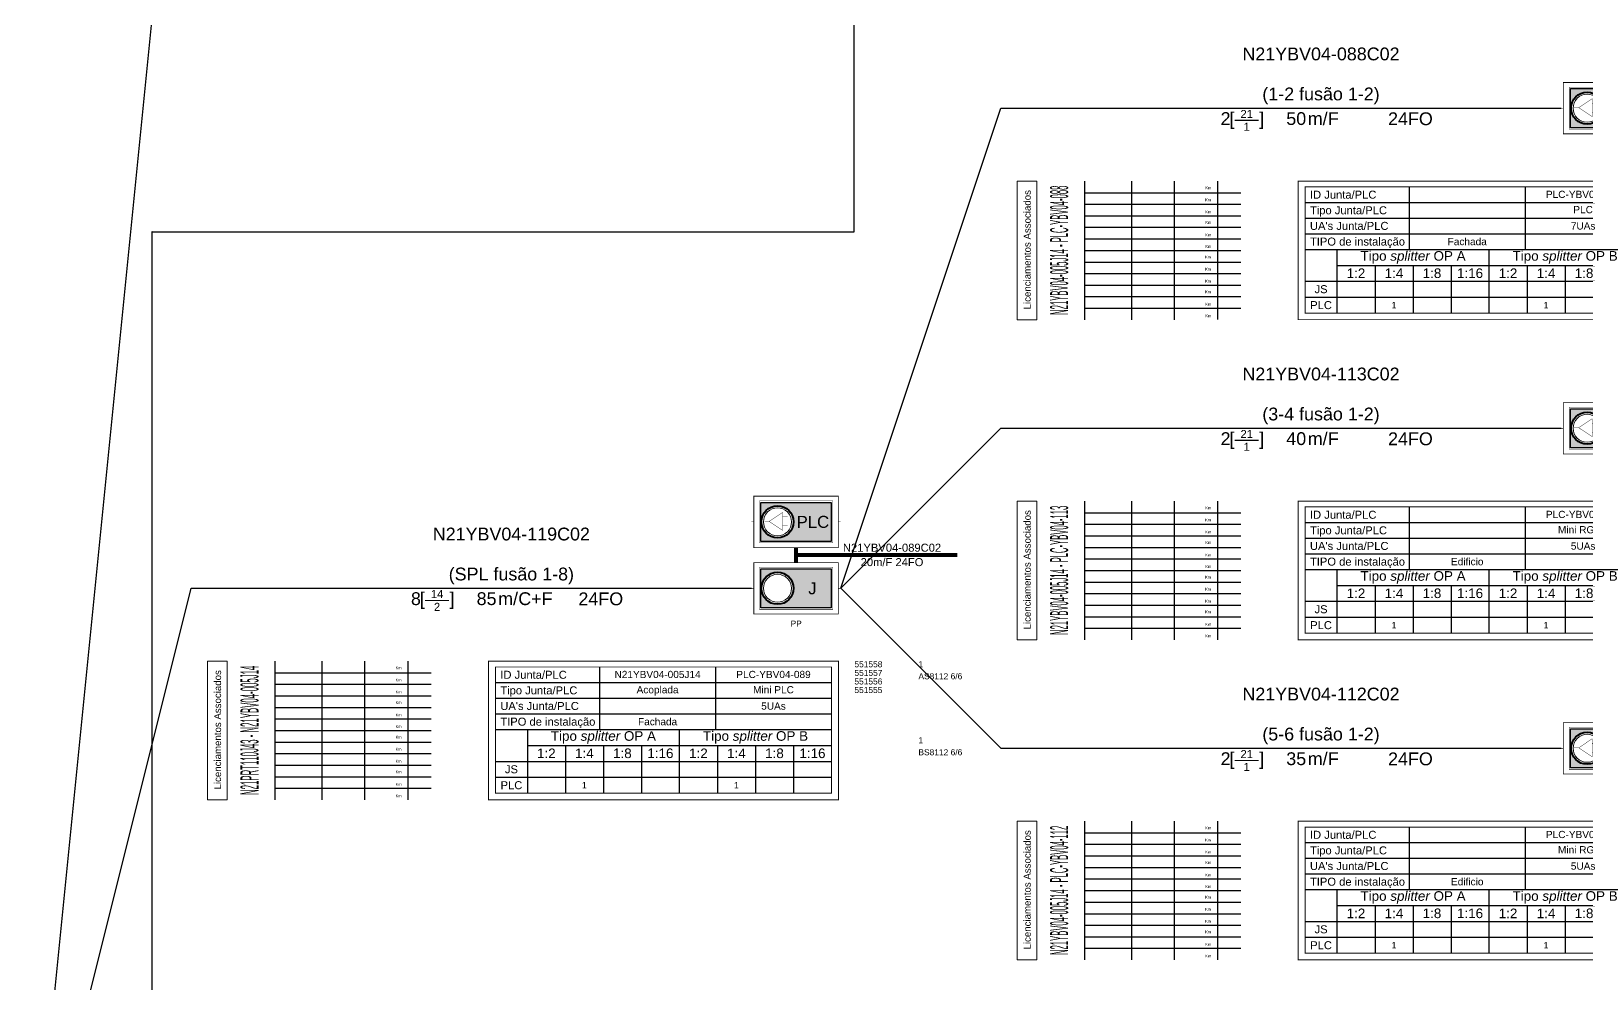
# Model space of a CAD drawing. Header units: metres. Extents: x 288 to 1034, y 827 to 7702.
# Drawn here: x 487.8 to 682.2, y 4425.5 to 4544.6 of the extents above; entities that cross this region are included whole.
import ezdxf
from ezdxf.enums import TextEntityAlignment as Align

# ---------------------------------------------------------------- set-up
doc = ezdxf.new("R2010")
doc.units = ezdxf.units.M
doc.header["$MEASUREMENT"] = 0
doc.set_wipeout_variables(frame=1)
for name, color, linetype in [('3-PROJ_FTTH_CABO', 7, 'Continuous'), ('3-PROJ_FTTH_JUNTA', 7, 'Continuous'), ('3-PROJ_FTTH_LICENCIAMENTOS', 7, 'Continuous'), ('3-PROJ_FTTH_PLC', 7, 'Continuous'), ('Licenciamentos Porto_1', 4, 'Continuous')]:
    doc.layers.add(name, color=color, linetype=linetype)
doc.styles.add('ARIAL', font='')
doc.styles.get('ARIAL').set_extended_font_data('Arial')

# ---------------------------------------------------------------- blocks, each defined once
blk = doc.blocks.new('*U9')
blk.add_hatch(color=31).paths.add_polyline_path([(9.97, -2.44), (1.18, -2.44), (1.18, 2.44), (9.97, 2.44)])
at = {"color": 7}
for points, const_width in [([(10.86, -3.21), (0.29, -3.21), (0.29, 3.21), (10.86, 3.21)], 0.0929), ([(10.17, -2.63), (0.99, -2.63), (0.99, 2.63), (10.17, 2.63)], 0.0465)]:
    blk.add_lwpolyline(points, close=True, dxfattribs=dict(at, const_width=const_width))
at = {"color": 31}
blk.add_lwpolyline([(9.97, -2.44), (1.18, -2.44), (1.18, 2.44), (9.97, 2.44)], close=True, dxfattribs=at)
at = {"color": 7}
for points, const_width in [([(0.29, 0), (0, 0)], 0.0743), ([(11.15, 0), (10.86, 0)], 0.0743), ([(-40.78, -1.52), (-37.77, -1.52)], 0.15)]:
    blk.add_lwpolyline(points, dxfattribs=dict(at, const_width=const_width))
at = {"color": 7, "ltscale": 0.001}
blk.add_lwpolyline([(10.86, -9.12, 0.12, 0.12, 0), (10.86, -9.12, 0.12, 0.12, 0), (-32.84, -9.12, 0.12, 0.12, 0), (-32.84, -26.43, 0.12, 0.12, 0), (10.86, -26.43, 0.12, 0.12, 0), (10.86, -26.43, 0.12, 0.12, 0), (10.86, -9.12, 0, 0, 0)], format="xyseb", dxfattribs=at)
at = {"color": 7, "ltscale": 0.001, "const_width": 0.12}
blk.add_lwpolyline([(10, -25.61), (10, -25.61), (-31.98, -25.61), (-31.98, -9.84), (10, -9.84), (10, -9.84)], close=True, dxfattribs=at)
at = {"color": 7}
for points in [[(-18.98, -9.84), (-18.98, -17.65)], [(-4.49, -9.84), (-4.49, -17.65)], [(-31.98, -11.79), (10, -11.79)], [(-31.98, -13.74), (10, -13.74)], [(-31.98, -15.69), (10, -15.69)], [(-31.98, -17.65), (10, -17.65)], [(-28, -17.65), (-28, -25.61)], [(-9, -25.61), (-9, -17.65)], [(-28, -19.64), (10, -19.64)], [(-23.25, -19.64), (-23.25, -25.61)], [(-18.5, -19.64), (-18.5, -25.61)], [(-13.75, -19.64), (-13.75, -25.61)], [(-4.25, -19.64), (-4.25, -25.61)], [(0.5, -19.64), (0.5, -25.61)], [(5.25, -19.64), (5.25, -25.61)], [(-31.98, -21.63), (10, -21.63)], [(-31.98, -23.62), (10, -23.62)], [(-31.98, -23.62), (-13.57, -23.62), (10, -23.62)]]:
    blk.add_lwpolyline(points, dxfattribs=at)
at = {"color": 7, "style": 'ARIAL'}
blk.add_text('[     ]  ', height=1.6, dxfattribs=at).set_placement((-35.85, -0.5), align=Align.TOP_RIGHT)
for s, p in [('ID Junta/PLC', (-31.38, -10.81)), ('Tipo Junta/PLC', (-31.38, -12.76)), ("UA's Junta/PLC", (-31.38, -14.71)), ('TIPO de instalação', (-31.38, -16.67))]:
    blk.add_text(s, height=1, dxfattribs=at).set_placement(p, align=Align.MIDDLE_LEFT)
for s, p in [('JS', (-29.99, -22.62)), ('PLC', (-29.99, -24.61))]:
    blk.add_text(s, height=1, dxfattribs=at).set_placement(p, align=Align.MIDDLE_CENTER)
at = {"insert": (-31.65, -0.5), "char_height": 1.6, "width": 2.8224, "attachment_point": 1, "style": 'ARIAL'}
blk.add_mtext('m/', dxfattribs=at)
at = {"color": 7, "ltscale": 0.001, "char_height": 1.2, "attachment_point": 5, "style": 'ARIAL'}
for s, insert, width in [('{\\C114;Tipo \\fArial|b0|i1|c0|p34;splitter\\fArial|b0|i0|c0|p34; OP A}', (-18.5, -18.64), 14.6912), ('{\\C10;Tipo \\fArial|b0|i1|c0|p34;splitter\\fArial|b0|i0|c0|p34; OP B}', (0.5, -18.64), 14.6912), ('{\\C114;1:2}', (-25.63, -20.63), 4.1115), ('{\\C114;1:4}', (-20.88, -20.63), 4.1115), ('{\\C114;1:8}', (-16.13, -20.63), 4.1115), ('{\\C114;1:16}', (-11.38, -20.63), 4.1115), ('{\\C10;1:2}', (-6.63, -20.63), 4.1115), ('{\\C10;1:4}', (-1.88, -20.63), 4.1115), ('{\\C10;1:8}', (2.87, -20.63), 4.1115), ('{\\C10;1:16}', (7.62, -20.63), 4.1115)]:
    blk.add_mtext(s, dxfattribs=dict(at, insert=insert, width=width))
at = {"color": 7, "style": 'ARIAL'}
for tag, p in [('ID_CABO', (-30, 5.5)), ('ID_CABO2', (-30, 3)), ('ID_CABO3', (-30, 0.5))]:
    blk.add_attdef(tag, text='', height=1.6, dxfattribs=at).set_placement(p, align=Align.BOTTOM_CENTER)
at = {"color": 7, "lineweight": 0, "style": 'ARIAL'}
blk.add_attdef('FO_ACTIVAS', text='', height=1.6, dxfattribs=at).set_placement((-41.3, -0.5), align=Align.TOP_RIGHT)
for tag, height, p in [('FO_RESERVA', 1, (-39.28, -2.32)), ('FO_MORTAS', 1, (-39.28, -0.72)), ('PLC', 0.9, (2.75, -10.77)), ('TIPO_PLC', 0.9, (2.75, -12.68)), ('UA_PLC', 0.9, (2.75, -14.72)), ('INSTALACAO', 0.9, (-11.73, -16.67)), ('NPOL_CVP', 0.9, (2.75, -16.66))]:
    blk.add_attdef(tag, text='', height=height, dxfattribs=at).set_placement(p, align=Align.MIDDLE_CENTER)
at = {"color": 7, "style": 'ARIAL'}
blk.add_attdef('METROS', text='', height=1.6, dxfattribs=at).set_placement((-31.85, -0.5), align=Align.TOP_RIGHT)
for tag, height, p in [('TIPO_INSTALACAO', 1.6, (-29.13, -0.5)), ('CAPACIDADE', 1.6, (-21.62, -0.52)), ('BID1', 0.75, (12.86, -9.12)), ('BID2', 0.75, (12.86, -10.2)), ('BID3', 0.75, (12.86, -11.27)), ('BID4', 0.75, (12.86, -12.35)), ('BID5', 0.75, (12.86, -13.42)), ('BID6', 0.75, (12.86, -14.5)), ('BID7', 0.75, (12.86, -15.57)), ('BID8', 0.75, (12.86, -16.65)), ('BID9', 0.75, (12.86, -17.73)), ('BID10', 0.75, (12.86, -18.8)), ('BID11', 0.75, (12.86, -19.88)), ('BID12', 0.75, (12.86, -20.95)), ('BID13', 0.75, (12.86, -22.03)), ('BID14', 0.75, (12.86, -23.11)), ('BID15', 0.75, (12.86, -24.18)), ('BID16', 0.75, (12.86, -25.26)), ('BID17', 0.75, (12.86, -26.33)), ('BID18', 0.75, (12.86, -27.41)), ('BID19', 0.75, (12.86, -28.49)), ('BID20', 0.75, (12.86, -29.56)), ('BID21', 0.75, (12.86, -30.64)), ('BID22', 0.75, (12.86, -31.71)), ('BID23', 0.75, (12.86, -32.79)), ('BID24', 0.75, (12.86, -33.86))]:
    blk.add_attdef(tag, text='', height=height, dxfattribs=at).set_placement(p, align=Align.TOP_LEFT)
at = {"color": 1, "lineweight": 0, "style": 'ARIAL'}
blk.add_attdef('ALOCAÇÃO_RDS', text='', height=0.8, dxfattribs=at).set_placement((-0.89, -4.35), align=Align.MIDDLE_RIGHT)
at = {"color": 7, "style": 'ARIAL'}
for tag, p in [('N_RAISER(X)', (5.58, -4.41)), ('F.B.(X)', (5.58, -5.81))]:
    blk.add_attdef(tag, text='', height=0.75, dxfattribs=at).set_placement(p, align=Align.MIDDLE_CENTER)
at = {"color": 1, "lineweight": 0, "style": 'ARIAL'}
blk.add_attdef('FO_RDS', text='', height=0.8, dxfattribs=at).set_placement((12.09, -4.35), align=Align.MIDDLE_LEFT)
at = {"color": 7, "lineweight": 0, "style": 'ARIAL'}
blk.add_attdef('MORADA', text='', height=0.75, dxfattribs=at).set_placement((10.86, -7.21), align=Align.MIDDLE_RIGHT)
at = {"color": 114, "style": 'ARIAL'}
for tag, p in [('FA_OPA', (20.86, -9.12)), ('A_SPL_1', (20.86, -10.62)), ('A_SPL_2', (20.86, -12.12)), ('A_SPL_3', (20.86, -13.62)), ('A_SPL_4', (20.86, -15.12)), ('A_SPL_5', (20.86, -16.62))]:
    blk.add_attdef(tag, text='', height=0.75, dxfattribs=at).set_placement(p, align=Align.TOP_LEFT)
at = {"color": 1, "style": 'ARIAL'}
for tag, p in [('FA_OPB', (20.86, -18.62)), ('B_SPL_1', (20.86, -20.12)), ('B_SPL_2', (20.86, -21.62)), ('B_SPL_3', (20.86, -23.12)), ('B_SPL_4', (20.86, -24.62)), ('B_SPL_5', (20.86, -26.12))]:
    blk.add_attdef(tag, text='', height=0.75, dxfattribs=at).set_placement(p, align=Align.TOP_LEFT)
at = {"color": 114, "style": 'ARIAL'}
for tag, p in [('(J)1:2_A', (-25.63, -22.62)), ('(J)1:4_A', (-20.88, -22.62)), ('(J)1:8_A', (-16.13, -22.62)), ('(J)1:16_A', (-11.38, -22.62)), ('(P)1:2_A', (-25.63, -24.61)), ('(P)1:4_A', (-20.88, -24.61)), ('(P)1:8_A', (-16.13, -24.61)), ('(P)1:16_A', (-11.38, -24.61))]:
    blk.add_attdef(tag, text='', height=0.8, dxfattribs=at).set_placement(p, align=Align.MIDDLE_CENTER)
at = {"color": 10, "style": 'ARIAL'}
for tag, p in [('(J)1:2_B', (-6.63, -22.62)), ('(J)1:4_B', (-1.88, -22.62)), ('(J)1:8_B', (2.87, -22.62)), ('(J)1:16_B', (7.62, -22.62)), ('(P)1:2_B', (-6.63, -24.61)), ('(P)1:4_B', (-1.88, -24.61)), ('(P)1:8_B', (2.87, -24.61)), ('(P)1:16_B', (7.62, -24.61))]:
    blk.add_attdef(tag, text='', height=0.8, dxfattribs=at).set_placement(p, align=Align.MIDDLE_CENTER)
at = {"color": 7, "lineweight": 0}
blk.add_wipeout([(3.7, -1.95), (3.43, -1.99), (3.09, -2), (2.79, -1.95), (2.57, -1.88), (2.34, -1.78), (2.03, -1.59), (1.77, -1.34), (1.58, -1.1), (1.47, -0.92), (1.35, -0.61), (1.28, -0.33), (1.25, 0), (1.3, 0.42), (1.38, 0.7), (1.51, 0.98), (1.63, 1.17), (1.83, 1.4), (1.98, 1.55), (2.18, 1.69), (2.4, 1.81), (2.69, 1.92), (2.92, 1.97), (3.27, 2), (3.51, 1.99), (3.73, 1.94), (3.98, 1.87), (4.15, 1.79), (4.31, 1.7), (4.51, 1.56), (4.66, 1.42), (4.79, 1.28), (4.96, 1.05), (5.05, 0.88), (5.15, 0.64), (5.21, 0.41), (5.25, 0.11), (5.23, -0.32), (5.19, -0.52), (5.11, -0.74), (4.96, -1.04), (4.78, -1.3), (4.57, -1.51), (4.25, -1.74), (3.96, -1.87)], dxfattribs=at)
at = {"color": 7, "const_width": 0.0465}
for points in [[(1.63, 0.06), (2.2, 0.06)], [(3.87, 0.62), (4.5, 0.62)], [(3.87, -0.49), (4.5, -0.49)]]:
    blk.add_lwpolyline(points, dxfattribs=at)
blk.add_lwpolyline([(2.2, 0.06), (3.87, -1.05), (3.87, 1.18)], close=True, dxfattribs=at)
at = {"color": 7, "lineweight": 40}
blk.add_circle((3.25, 0), 2, dxfattribs=at)
at = {"color": 7, "lineweight": 0}
blk.add_circle((3.25, 0), 1.75, dxfattribs=at)
blk.add_circle((3.25, 0), 1.75, dxfattribs=at)
at = {"color": 7, "style": 'ARIAL'}
blk.add_text('PLC', height=1.5, dxfattribs=at).set_placement((7.61, 0), align=Align.MIDDLE_CENTER)
blk = doc.blocks.new('*U31')
for points in [[(9.97, 5.85), (1.18, 5.85), (1.18, 10.74), (9.97, 10.74)], [(9.97, -2.44), (1.18, -2.44), (1.18, 2.44), (9.97, 2.44)]]:
    blk.add_hatch(color=31).paths.add_polyline_path(points)
at = {"color": 7}
for points, const_width in [([(10.86, 5.08), (0.29, 5.08), (0.29, 11.51), (10.86, 11.51)], 0.0929), ([(10.17, 5.67), (0.99, 5.67), (0.99, 10.93), (10.17, 10.93)], 0.0465), ([(10.86, -3.21), (0.29, -3.21), (0.29, 3.21), (10.86, 3.21)], 0.0929), ([(10.17, -2.63), (0.99, -2.63), (0.99, 2.63), (10.17, 2.63)], 0.0465)]:
    blk.add_lwpolyline(points, close=True, dxfattribs=dict(at, const_width=const_width))
at = {"color": 31}
for points in [[(9.97, 5.85), (1.18, 5.85), (1.18, 10.74), (9.97, 10.74)], [(9.97, -2.44), (1.18, -2.44), (1.18, 2.44), (9.97, 2.44)]]:
    blk.add_lwpolyline(points, close=True, dxfattribs=at)
at = {"color": 7}
for points, const_width in [([(0.29, 8.3), (0, 8.3)], 0.0743), ([(11.15, 8.3), (10.86, 8.3)], 0.0743), ([(5.58, 4.15), (25.73, 4.15)], 0.5), ([(0.29, 0), (0, 0)], 0.0743), ([(11.15, 0), (10.86, 0)], 0.0743), ([(-40.78, -1.52), (-37.77, -1.52)], 0.15)]:
    blk.add_lwpolyline(points, dxfattribs=dict(at, const_width=const_width))
at = {"color": 7, "ltscale": 0.001}
blk.add_lwpolyline([(10.86, -9.12, 0.12, 0.12, 0), (10.86, -9.12, 0.12, 0.12, 0), (-32.84, -9.12, 0.12, 0.12, 0), (-32.84, -26.43, 0.12, 0.12, 0), (10.86, -26.43, 0.12, 0.12, 0), (10.86, -26.43, 0.12, 0.12, 0), (10.86, -9.12, 0, 0, 0)], format="xyseb", dxfattribs=at)
at = {"color": 7, "ltscale": 0.001, "const_width": 0.12}
blk.add_lwpolyline([(10, -25.61), (10, -25.61), (-31.98, -25.61), (-31.98, -9.84), (10, -9.84), (10, -9.84)], close=True, dxfattribs=at)
at = {"color": 7}
for points in [[(-18.98, -9.84), (-18.98, -17.65)], [(-4.49, -9.84), (-4.49, -17.65)], [(-31.98, -11.79), (10, -11.79)], [(-31.98, -13.74), (10, -13.74)], [(-31.98, -15.69), (10, -15.69)], [(-31.98, -17.65), (10, -17.65)], [(-28, -17.65), (-28, -25.61)], [(-9, -25.61), (-9, -17.65)], [(-28, -19.64), (10, -19.64)], [(-23.25, -19.64), (-23.25, -25.61)], [(-18.5, -19.64), (-18.5, -25.61)], [(-13.75, -19.64), (-13.75, -25.61)], [(-4.25, -19.64), (-4.25, -25.61)], [(0.5, -19.64), (0.5, -25.61)], [(5.25, -19.64), (5.25, -25.61)], [(-31.98, -21.63), (10, -21.63)], [(-31.98, -23.62), (10, -23.62)], [(-31.98, -23.62), (-13.57, -23.62), (10, -23.62)]]:
    blk.add_lwpolyline(points, dxfattribs=at)
at = {"color": 7, "style": 'ARIAL'}
for s, height, p in [('J', 1.5, (7.61, 0)), ('JS', 1, (-29.99, -22.62)), ('PLC', 1, (-29.99, -24.61))]:
    blk.add_text(s, height=height, dxfattribs=at).set_placement(p, align=Align.MIDDLE_CENTER)
blk.add_text('[     ]  ', height=1.6, dxfattribs=at).set_placement((-35.85, -0.5), align=Align.TOP_RIGHT)
for s, p in [('ID Junta/PLC', (-31.38, -10.81)), ('Tipo Junta/PLC', (-31.38, -12.76)), ("UA's Junta/PLC", (-31.38, -14.71)), ('TIPO de instalação', (-31.38, -16.67))]:
    blk.add_text(s, height=1, dxfattribs=at).set_placement(p, align=Align.MIDDLE_LEFT)
at = {"insert": (-31.65, -0.5), "char_height": 1.6, "width": 2.8224, "attachment_point": 1, "style": 'ARIAL'}
blk.add_mtext('m/', dxfattribs=at)
at = {"color": 7, "ltscale": 0.001, "char_height": 1.2, "attachment_point": 5, "style": 'ARIAL'}
for s, insert, width in [('{\\C114;Tipo \\fArial|b0|i1|c0|p34;splitter\\fArial|b0|i0|c0|p34; OP A}', (-18.5, -18.64), 14.6912), ('{\\C10;Tipo \\fArial|b0|i1|c0|p34;splitter\\fArial|b0|i0|c0|p34; OP B}', (0.5, -18.64), 14.6912), ('{\\C114;1:2}', (-25.63, -20.63), 4.1115), ('{\\C114;1:4}', (-20.88, -20.63), 4.1115), ('{\\C114;1:8}', (-16.13, -20.63), 4.1115), ('{\\C114;1:16}', (-11.38, -20.63), 4.1115), ('{\\C10;1:2}', (-6.63, -20.63), 4.1115), ('{\\C10;1:4}', (-1.88, -20.63), 4.1115), ('{\\C10;1:8}', (2.87, -20.63), 4.1115), ('{\\C10;1:16}', (7.62, -20.63), 4.1115)]:
    blk.add_mtext(s, dxfattribs=dict(at, insert=insert, width=width))
at = {"color": 7, "style": 'ARIAL'}
for tag, height, p in [('ID_CABO', 1.6, (-30, 5.5)), ('ID_CABO2', 1.6, (-30, 3)), ('ID2_SUPERIOR', 1, (17.56, 4.27)), ('ID_CABO3', 1.6, (-30, 0.5))]:
    blk.add_attdef(tag, text='', height=height, dxfattribs=at).set_placement(p, align=Align.BOTTOM_CENTER)
blk.add_attdef('ID2_INFERIOR', text='', height=1, dxfattribs=at).set_placement((17.56, 3.77), align=Align.TOP_CENTER)
at = {"color": 7, "lineweight": 0, "style": 'ARIAL'}
blk.add_attdef('FO_ACTIVAS', text='', height=1.6, dxfattribs=at).set_placement((-41.3, -0.5), align=Align.TOP_RIGHT)
for tag, height, p in [('FO_RESERVA', 1, (-39.28, -2.32)), ('FO_MORTAS', 1, (-39.28, -0.72)), ('JUNTA', 0.9, (-11.73, -10.77)), ('PLC', 0.9, (2.75, -10.77)), ('TIPO_JUNTA', 0.9, (-11.73, -12.68)), ('TIPO_PLC', 0.9, (2.75, -12.68)), ('UA_PLC', 0.9, (2.75, -14.72)), ('INSTALACAO', 0.9, (-11.73, -16.67)), ('NPOL_CVP', 0.9, (2.75, -16.66))]:
    blk.add_attdef(tag, text='', height=height, dxfattribs=at).set_placement(p, align=Align.MIDDLE_CENTER)
at = {"color": 7, "style": 'ARIAL'}
blk.add_attdef('METROS', text='', height=1.6, dxfattribs=at).set_placement((-31.85, -0.5), align=Align.TOP_RIGHT)
for tag, height, p in [('TIPO_INSTALACAO', 1.6, (-29.13, -0.5)), ('CAPACIDADE', 1.6, (-21.62, -0.52)), ('BID1', 0.75, (12.86, -9.12)), ('BID2', 0.75, (12.86, -10.2)), ('BID3', 0.75, (12.86, -11.27)), ('BID4', 0.75, (12.86, -12.35)), ('BID5', 0.75, (12.86, -13.42)), ('BID6', 0.75, (12.86, -14.5)), ('BID7', 0.75, (12.86, -15.57)), ('BID8', 0.75, (12.86, -16.65)), ('BID9', 0.75, (12.86, -17.73)), ('BID10', 0.75, (12.86, -18.8)), ('BID11', 0.75, (12.86, -19.88)), ('BID12', 0.75, (12.86, -20.95)), ('BID13', 0.75, (12.86, -22.03)), ('BID14', 0.75, (12.86, -23.11)), ('BID15', 0.75, (12.86, -24.18)), ('BID16', 0.75, (12.86, -25.26)), ('BID17', 0.75, (12.86, -26.33)), ('BID18', 0.75, (12.86, -27.41)), ('BID19', 0.75, (12.86, -28.49)), ('BID20', 0.75, (12.86, -29.56)), ('BID21', 0.75, (12.86, -30.64)), ('BID22', 0.75, (12.86, -31.71)), ('BID23', 0.75, (12.86, -32.79)), ('BID24', 0.75, (12.86, -33.86))]:
    blk.add_attdef(tag, text='', height=height, dxfattribs=at).set_placement(p, align=Align.TOP_LEFT)
at = {"color": 5, "lineweight": 0, "style": 'ARIAL'}
blk.add_attdef('FO_RTR+BKB', text='', height=0.8, dxfattribs=at).set_placement((12.07, -1.2), align=Align.MIDDLE_LEFT)
at = {"color": 4, "lineweight": 0, "style": 'ARIAL'}
blk.add_attdef('ALOCAÇÃO_RDP', text='', height=0.8, dxfattribs=at).set_placement((-0.91, -2.81), align=Align.MIDDLE_RIGHT)
at = {"color": 1, "lineweight": 0, "style": 'ARIAL'}
blk.add_attdef('ALOCAÇÃO_RDS', text='', height=0.8, dxfattribs=at).set_placement((-0.89, -4.35), align=Align.MIDDLE_RIGHT)
at = {"color": 4, "lineweight": 0, "style": 'ARIAL'}
blk.add_attdef('FO_RDP', text='', height=0.8, dxfattribs=at).set_placement((12.06, -2.81), align=Align.MIDDLE_LEFT)
at = {"color": 7, "style": 'ARIAL'}
for tag, p in [('N_RAISER(X)', (5.58, -4.41)), ('F.B.(X)', (5.58, -5.81))]:
    blk.add_attdef(tag, text='', height=0.75, dxfattribs=at).set_placement(p, align=Align.MIDDLE_CENTER)
at = {"color": 1, "lineweight": 0, "style": 'ARIAL'}
blk.add_attdef('FO_RDS', text='', height=0.8, dxfattribs=at).set_placement((12.09, -4.35), align=Align.MIDDLE_LEFT)
at = {"color": 7, "lineweight": 0, "style": 'ARIAL'}
blk.add_attdef('MORADA', text='', height=0.75, dxfattribs=at).set_placement((10.86, -7.21), align=Align.MIDDLE_RIGHT)
at = {"color": 114, "style": 'ARIAL'}
for tag, p in [('FA_OPA', (20.86, -9.12)), ('A_SPL_1', (20.86, -10.62)), ('A_SPL_2', (20.86, -12.12)), ('A_SPL_3', (20.86, -13.62)), ('A_SPL_4', (20.86, -15.12)), ('A_SPL_5', (20.86, -16.62))]:
    blk.add_attdef(tag, text='', height=0.75, dxfattribs=at).set_placement(p, align=Align.TOP_LEFT)
at = {"color": 1, "style": 'ARIAL'}
for tag, p in [('FA_OPB', (20.86, -18.62)), ('B_SPL_1', (20.86, -20.12)), ('B_SPL_2', (20.86, -21.62)), ('B_SPL_3', (20.86, -23.12)), ('B_SPL_4', (20.86, -24.62)), ('B_SPL_5', (20.86, -26.12))]:
    blk.add_attdef(tag, text='', height=0.75, dxfattribs=at).set_placement(p, align=Align.TOP_LEFT)
at = {"color": 114, "style": 'ARIAL'}
for tag, p in [('(J)1:2_A', (-25.63, -22.62)), ('(J)1:4_A', (-20.88, -22.62)), ('(J)1:8_A', (-16.13, -22.62)), ('(J)1:16_A', (-11.38, -22.62)), ('(P)1:2_A', (-25.63, -24.61)), ('(P)1:4_A', (-20.88, -24.61)), ('(P)1:8_A', (-16.13, -24.61)), ('(P)1:16_A', (-11.38, -24.61))]:
    blk.add_attdef(tag, text='', height=0.8, dxfattribs=at).set_placement(p, align=Align.MIDDLE_CENTER)
at = {"color": 10, "style": 'ARIAL'}
for tag, p in [('(J)1:2_B', (-6.63, -22.62)), ('(J)1:4_B', (-1.88, -22.62)), ('(J)1:8_B', (2.87, -22.62)), ('(J)1:16_B', (7.62, -22.62)), ('(P)1:2_B', (-6.63, -24.61)), ('(P)1:4_B', (-1.88, -24.61)), ('(P)1:8_B', (2.87, -24.61)), ('(P)1:16_B', (7.62, -24.61))]:
    blk.add_attdef(tag, text='', height=0.8, dxfattribs=at).set_placement(p, align=Align.MIDDLE_CENTER)
at = {"color": 7, "lineweight": 0}
blk.add_wipeout([(3.7, -1.95), (3.43, -1.99), (3.09, -2), (2.79, -1.95), (2.57, -1.88), (2.34, -1.78), (2.03, -1.59), (1.77, -1.34), (1.58, -1.1), (1.47, -0.92), (1.35, -0.61), (1.28, -0.33), (1.25, 0), (1.3, 0.42), (1.38, 0.7), (1.51, 0.98), (1.63, 1.17), (1.83, 1.4), (1.98, 1.55), (2.18, 1.69), (2.4, 1.81), (2.69, 1.92), (2.92, 1.97), (3.27, 2), (3.51, 1.99), (3.73, 1.94), (3.98, 1.87), (4.15, 1.79), (4.31, 1.7), (4.51, 1.56), (4.66, 1.42), (4.79, 1.28), (4.96, 1.05), (5.05, 0.88), (5.15, 0.64), (5.21, 0.41), (5.25, 0.11), (5.23, -0.32), (5.19, -0.52), (5.11, -0.74), (4.96, -1.04), (4.78, -1.3), (4.57, -1.51), (4.25, -1.74), (3.96, -1.87)], dxfattribs=at)
at = {"color": 7, "const_width": 0.5}
blk.add_lwpolyline([(5.58, 3.21), (5.58, 5.08)], dxfattribs=at)
at = {"color": 7, "lineweight": 40}
blk.add_circle((3.25, 0), 2, dxfattribs=at)
at = {"color": 7, "lineweight": 0}
blk.add_circle((3.25, 0), 1.75, dxfattribs=at)
blk.add_circle((3.25, 0), 1.75, dxfattribs=at)
blk.add_wipeout([(3.7, 6.35), (3.43, 6.3), (3.09, 6.3), (2.79, 6.35), (2.57, 6.41), (2.34, 6.52), (2.03, 6.71), (1.77, 6.95), (1.58, 7.2), (1.47, 7.38), (1.35, 7.69), (1.28, 7.97), (1.25, 8.3), (1.3, 8.72), (1.38, 9), (1.51, 9.28), (1.63, 9.47), (1.83, 9.7), (1.98, 9.84), (2.18, 9.99), (2.4, 10.11), (2.69, 10.22), (2.92, 10.27), (3.27, 10.3), (3.51, 10.28), (3.73, 10.24), (3.98, 10.16), (4.15, 10.09), (4.31, 10), (4.51, 9.86), (4.66, 9.72), (4.79, 9.58), (4.96, 9.35), (5.05, 9.18), (5.15, 8.94), (5.21, 8.7), (5.25, 8.41), (5.23, 7.98), (5.19, 7.77), (5.11, 7.55), (4.96, 7.26), (4.78, 7), (4.57, 6.79), (4.25, 6.56), (3.96, 6.42)], dxfattribs=at)
at = {"color": 7, "const_width": 0.0465}
for points in [[(1.63, 8.36), (2.2, 8.36)], [(3.87, 8.92), (4.5, 8.92)], [(3.87, 7.8), (4.5, 7.8)]]:
    blk.add_lwpolyline(points, dxfattribs=at)
blk.add_lwpolyline([(2.2, 8.36), (3.87, 7.25), (3.87, 9.48)], close=True, dxfattribs=at)
at = {"color": 7, "lineweight": 40}
blk.add_circle((3.25, 8.3), 2, dxfattribs=at)
at = {"color": 7, "lineweight": 0}
blk.add_circle((3.25, 8.3), 1.75, dxfattribs=at)
blk.add_circle((3.25, 8.3), 1.75, dxfattribs=at)
at = {"color": 7, "style": 'ARIAL'}
blk.add_text('PLC', height=1.5, dxfattribs=at).set_placement((7.67, 8.3), align=Align.MIDDLE_CENTER)
blk = doc.blocks.new('Troço Sinoptico')
at = {"color": 7, "lineweight": 0, "style": 'ARIAL'}
for tag, p in [('D1', (-16.57, -9.75)), ('T1', (-10.78, -9.77)), ('E1', (-1.22, -9.77)), ('D2', (-16.57, -11.26))]:
    blk.add_attdef(tag, text='', height=0.631, dxfattribs=at).set_placement(p, align=Align.MIDDLE_CENTER)
blk.add_attdef('XXX1', text='', height=0.631, dxfattribs=at).set_placement((-4.58, -9.81), align=Align.MIDDLE_RIGHT)
at = {"color": 7}
blk.add_wipeout([(-27.96, -26.44), (-27.96, -9.12), (0, -9.12), (0, -26.43)], dxfattribs=at)
at = {"color": 7, "lineweight": 0}
blk.add_lwpolyline([(-27.96, -26.44), (-25.49, -26.44), (-25.49, -9.12), (-27.96, -9.12)], close=True, dxfattribs=at)
at = {"color": 7}
for points in [[(-19.54, -9.12), (-19.54, -26.44)], [(-13.66, -9.12), (-13.66, -17.78)], [(-8.33, -9.12), (-8.33, -17.78)], [(-2.94, -9.12), (-2.94, -17.77)], [(-19.54, -10.56), (0, -10.56)], [(-19.54, -12), (0, -12)], [(-19.54, -13.44), (0, -13.44)], [(-19.54, -14.89), (0, -14.89)], [(-19.54, -16.33), (0, -16.33)], [(-19.54, -17.77), (0, -17.77)], [(-19.54, -19.23), (0, -19.23)], [(-13.66, -17.78), (-13.66, -26.44)], [(-8.33, -17.78), (-8.33, -26.44)], [(-2.94, -17.78), (-2.94, -26.43)], [(-19.54, -20.67), (0, -20.67)], [(-19.54, -22.11), (0, -22.11)], [(-19.54, -23.55), (0, -23.55)], [(-19.54, -24.99), (0, -24.99)]]:
    blk.add_lwpolyline(points, dxfattribs=at)
at = {"color": 7, "lineweight": 0, "true_color": 0xffffff, "insert": (-26.69, -17.69), "char_height": 0.865, "width": 17.7947, "attachment_point": 5, "rotation": 90, "style": 'ARIAL'}
blk.add_mtext('Licenciamentos Associados', dxfattribs=at)
at = {"color": 7, "lineweight": 0, "char_height": 0.355, "width": 6.2282, "attachment_point": 2, "style": 'ARIAL'}
for insert in [(-4.1, -11.28), (-4.09, -9.77), (-4.09, -12.78), (-4.09, -14.1), (-4.09, -15.66), (-4.09, -17.1), (-4.1, -18.43), (-4.1, -19.94), (-4.1, -21.44), (-4.1, -22.77), (-4.09, -24.32), (-4.09, -25.77)]:
    blk.add_mtext('Km', dxfattribs=dict(at, insert=insert))
at = {"color": 7, "lineweight": 0, "style": 'ARIAL', "width": 0.580821}
blk.add_attdef('ORIGEM-DESTINO', text='', height=2.25, rotation=90, dxfattribs=at).set_placement((-21.59, -25.83), (-21.59, -9.68), align=Align.FIT)
at = {"color": 7, "lineweight": 0, "style": 'ARIAL'}
for tag, p in [('T2', (-10.78, -11.28)), ('E2', (-1.22, -11.3)), ('D3', (-16.57, -12.76)), ('T3', (-10.78, -12.77)), ('E3', (-1.22, -12.78)), ('D4', (-16.57, -14.09)), ('D5', (-16.57, -15.64)), ('T4', (-10.78, -14.1)), ('T5', (-10.78, -15.65)), ('E4', (-1.22, -14.1)), ('E5', (-1.22, -15.65)), ('D6', (-16.57, -17.08)), ('T6', (-10.78, -17.09)), ('E6', (-1.22, -17.09)), ('D7', (-16.57, -18.42)), ('T7', (-10.78, -18.43)), ('E7', (-1.22, -18.43)), ('D8', (-16.57, -19.93)), ('D9', (-16.57, -21.42)), ('T8', (-10.79, -19.94)), ('T9', (-10.79, -21.44)), ('E8', (-1.22, -19.97)), ('E9', (-1.22, -21.45)), ('D10', (-16.57, -22.75)), ('T10', (-10.78, -22.77)), ('E10', (-1.22, -22.77)), ('D11', (-16.57, -24.3)), ('T11', (-10.79, -24.31)), ('E11', (-1.22, -24.31)), ('D12', (-16.57, -25.74)), ('T12', (-10.79, -25.76)), ('E12', (-1.22, -25.76))]:
    blk.add_attdef(tag, text='', height=0.631, dxfattribs=at).set_placement(p, align=Align.MIDDLE_CENTER)
for tag, p in [('XXX2', (-4.59, -11.32)), ('XXX3', (-4.58, -12.81)), ('XXX4', (-4.59, -14.14)), ('XXX5', (-4.58, -15.69)), ('XXX6', (-4.58, -17.13)), ('XXX7', (-4.59, -18.47)), ('XXX8', (-4.59, -19.98)), ('XXX9', (-4.59, -21.48)), ('XXX10', (-4.59, -22.81)), ('XXX11', (-4.58, -24.35)), ('XXX12', (-4.58, -25.8))]:
    blk.add_attdef(tag, text='', height=0.631, dxfattribs=at).set_placement(p, align=Align.MIDDLE_RIGHT)
at = {"color": 7, "lineweight": 0, "style": 'ARIAL', "flags": 1}
blk.add_attdef('ID', text='', height=0.631, dxfattribs=at).set_placement((-13.98, -27.67), align=Align.MIDDLE_CENTER)
at = {"layer": 'Defpoints', "flags": 1}
for tag, p in [('TROCO', (-28.25, -8.29)), ('GAMA', (-13.98, -8.55))]:
    blk.add_attdef(tag, p, '', height=2.16, dxfattribs=at)

msp = doc.modelspace()

# ---------------------------------------------------------------- linework, layer by layer
at = {"layer": '3-PROJ_FTTH_CABO'}
for points in [[(487.8, 4394.95), (507.8, 4594.95)], [(608.95, 4534.95), (678.95, 4534.95)], [(487.8, 4394.95), (507.8, 4474.95)], [(507.8, 4474.95), (577.8, 4474.95)], [(608.95, 4454.95), (678.95, 4454.95)]]:
    msp.add_lwpolyline(points, dxfattribs=at)

# ---------------------------------------------------------------- block references
at = {"layer": '3-PROJ_FTTH_PLC'}
msp.add_blockref('*U9', (678.95, 4494.95), dxfattribs=at).add_auto_attribs({'PLC': 'PLC-YBV04-113', 'TIPO_PLC': 'Mini RGFO', 'UA_PLC': '5UAs', 'INSTALACAO': 'Edificio', '(P)1:4_A': '1', '(P)1:4_B': '1', 'BID1': '551554', 'FA_OPA': '1', 'A_SPL_1': 'AS8112 4/4', 'FA_OPB': '1', 'B_SPL_1': 'BS8112 4/4', 'N_RAISER(X)': 'PP', 'ID_CABO': 'N21YBV04-113C02', 'ID_CABO3': '(3-4 fusão 1-2)', 'FO_ACTIVAS': '2', 'FO_MORTAS': '21', 'FO_RESERVA': '1', 'METROS': '40', 'TIPO_INSTALACAO': 'F', 'CAPACIDADE': '24FO'})

# ---------------------------------------------------------------- next in the draw order: linework, layer by layer
at = {"layer": '3-PROJ_FTTH_CABO'}
msp.add_lwpolyline([(608.95, 4494.95), (678.95, 4494.95)], dxfattribs=at)

# ---------------------------------------------------------------- next in the draw order: block references
at = {"layer": '3-PROJ_FTTH_JUNTA'}
msp.add_blockref('*U31', (577.8, 4474.95), dxfattribs=at).add_auto_attribs({'JUNTA': 'N21YBV04-005J14', 'PLC': 'PLC-YBV04-089', 'TIPO_JUNTA': 'Acoplada', 'TIPO_PLC': 'Mini PLC', 'UA_PLC': '5UAs', 'INSTALACAO': 'Fachada', '(P)1:4_A': '1', '(P)1:4_B': '1', 'BID1': '551558', 'BID2': '551557', 'BID3': '551556', 'BID4': '551555', 'FA_OPA': '1', 'A_SPL_1': 'AS8112 6/6', 'FA_OPB': '1', 'B_SPL_1': 'BS8112 6/6', 'N_RAISER(X)': 'PP', 'ID_CABO': 'N21YBV04-119C02', 'ID_CABO3': '(SPL fusão 1-8)', 'FO_ACTIVAS': '8', 'FO_MORTAS': '14', 'FO_RESERVA': '2', 'METROS': '85', 'TIPO_INSTALACAO': 'C+F', 'CAPACIDADE': '24FO', 'ID2_SUPERIOR': 'N21YBV04-089C02', 'ID2_INFERIOR': '20m/F 24FO'})
at = {"layer": '3-PROJ_FTTH_LICENCIAMENTOS'}
ref = msp.add_blockref('Troço Sinoptico', (638.95, 4494.95), dxfattribs=at)
ref.add_attrib('ORIGEM-DESTINO', 'N21YBV04-005J14 - PLC-YBV04-113', dxfattribs={"layer": '0', "color": 7, "lineweight": 0, "height": 2.2526, "rotation": 90, "style": 'ARIAL', "width": 0.304613}).set_placement((617.36, 4469.12), (617.36, 4485.27), align=Align.FIT)
at = {"layer": '3-PROJ_FTTH_PLC'}
for p, values in [((678.95, 4534.95), {'PLC': 'PLC-YBV04-088', 'TIPO_PLC': 'PLC', 'UA_PLC': '7UAs', 'INSTALACAO': 'Fachada', '(P)1:4_A': '1', '(P)1:4_B': '1', 'BID1': '551855', 'BID2': '551553', 'BID3': '551552', 'BID4': '551551', 'BID5': '551549', 'BID6': '551548', 'BID7': '551547', 'FA_OPA': '1', 'A_SPL_1': 'AS8112 3/3', 'FA_OPB': '1', 'B_SPL_1': 'BS8112 3/3', 'N_RAISER(X)': 'PP', 'ID_CABO': 'N21YBV04-088C02', 'ID_CABO3': '(1-2 fusão 1-2)', 'FO_ACTIVAS': '2', 'FO_MORTAS': '21', 'FO_RESERVA': '1', 'METROS': '50', 'TIPO_INSTALACAO': 'F', 'CAPACIDADE': '24FO'}), ((678.95, 4454.95), {'PLC': 'PLC-YBV04-112', 'TIPO_PLC': 'Mini RGFO', 'UA_PLC': '5UAs', 'INSTALACAO': 'Edificio', '(P)1:4_A': '1', '(P)1:4_B': '1', 'BID1': '551856', 'BID2': '3240345', 'FA_OPA': '1', 'A_SPL_1': 'AS8112 5/5', 'FA_OPB': '1', 'B_SPL_1': 'BS8112 5/5', 'N_RAISER(X)': 'PP', 'ID_CABO': 'N21YBV04-112C02', 'ID_CABO3': '(5-6 fusão 1-2)', 'FO_ACTIVAS': '2', 'FO_MORTAS': '21', 'FO_RESERVA': '1', 'METROS': '35', 'TIPO_INSTALACAO': 'F', 'CAPACIDADE': '24FO'})]:
    msp.add_blockref('*U9', p, dxfattribs=at).add_auto_attribs(values)

# ---------------------------------------------------------------- next in the draw order: linework, layer by layer
at = {"layer": '3-PROJ_FTTH_CABO'}
for points in [[(588.95, 4474.95), (608.95, 4534.95)], [(588.95, 4474.95), (608.95, 4494.95)], [(588.95, 4474.95), (608.95, 4454.95)]]:
    msp.add_lwpolyline(points, dxfattribs=at)

# ---------------------------------------------------------------- next in the draw order: block references
at = {"layer": '3-PROJ_FTTH_LICENCIAMENTOS'}
ref = msp.add_blockref('Troço Sinoptico', (638.95, 4534.95), dxfattribs=at)
ref.add_attrib('ORIGEM-DESTINO', 'N21YBV04-005J14 - PLC-YBV04-088', dxfattribs={"layer": '0', "color": 7, "lineweight": 0, "height": 2.2526, "rotation": 90, "style": 'ARIAL', "width": 0.304613}).set_placement((617.36, 4509.12), (617.36, 4525.27), align=Align.FIT)
ref = msp.add_blockref('Troço Sinoptico', (537.8, 4474.95), dxfattribs=at)
ref.add_attrib('ORIGEM-DESTINO', 'N21PRT110J43 - N21YBV04-005J14', dxfattribs={"layer": '0', "color": 7, "lineweight": 0, "height": 2.2526, "rotation": 90, "style": 'ARIAL', "width": 0.309722}).set_placement((516.21, 4449.12), (516.21, 4465.27), align=Align.FIT)
ref = msp.add_blockref('Troço Sinoptico', (638.95, 4454.95), dxfattribs=at)
ref.add_attrib('ORIGEM-DESTINO', 'N21YBV04-005J14 - PLC-YBV04-112', dxfattribs={"layer": '0', "color": 7, "lineweight": 0, "height": 2.2526, "rotation": 90, "style": 'ARIAL', "width": 0.304613}).set_placement((617.36, 4429.12), (617.36, 4445.27), align=Align.FIT)

# ---------------------------------------------------------------- next in the draw order: linework, layer by layer
at = {"layer": 'Licenciamentos Porto_1', "color": 4}
msp.add_lwpolyline([(502.9, 4519.48), (502.9, 4519.48), (590.63, 4519.48), (590.63, 4628.26), (809.52, 4628.26), (809.52, 4170.93), (502.9, 4170.93), (502.91, 4519.48)], close=True, dxfattribs=at)

doc.saveas('drawing.dxf')
